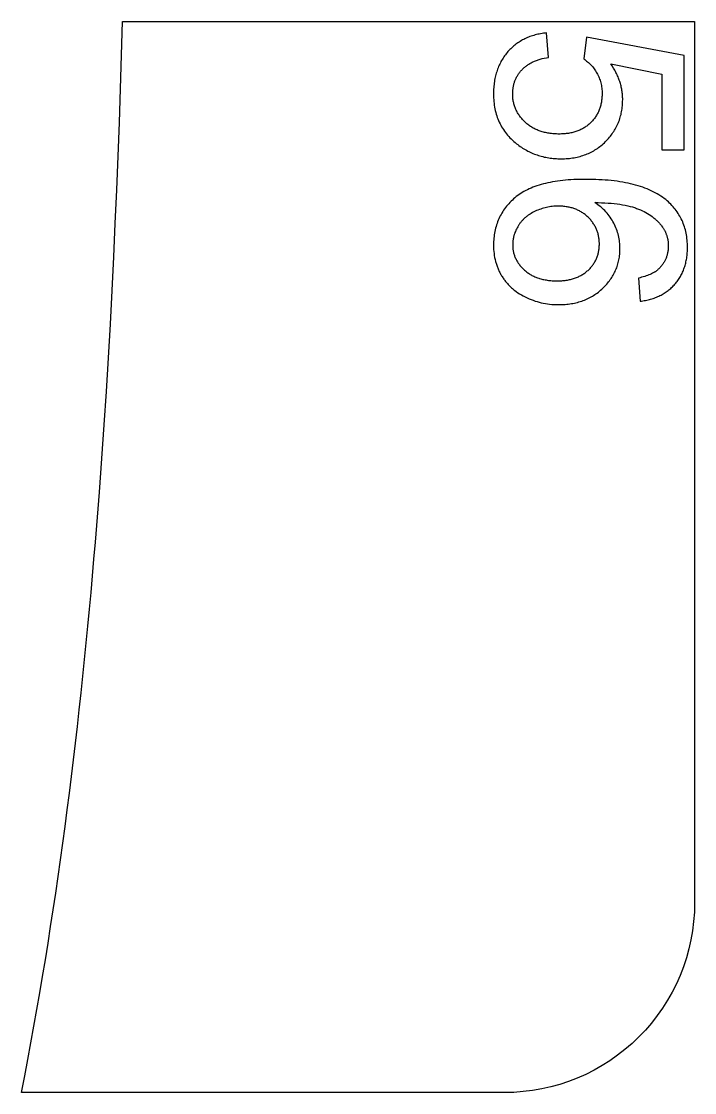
# Model space of a CAD drawing. Extents: x -16189 to 5251, y 3521 to 4024.
# Drawn here: x -11278.8 to -11101.7, y 3521.1 to 3803.1 of the extents above; entities that cross this region are included whole.
import ezdxf

# ---------------------------------------------------------------- set-up
doc = ezdxf.new("R2010")
doc.units = 0
doc.layers.add('LAYER_03', color=7, linetype='CONTINUOUS')

msp = doc.modelspace()

# ---------------------------------------------------------------- linework, layer by layer
at = {"layer": 'LAYER_03'}
for p, q in [((-11142.92, 3753.45), (-11143.28, 3753.3)), ((-11142.55, 3753.59), (-11142.92, 3753.45)), ((-11142.18, 3753.73), (-11142.55, 3753.59)), ((-11141.81, 3753.85), (-11142.18, 3753.73)), ((-11141.44, 3753.96), (-11141.81, 3753.85)), ((-11141.06, 3754.06), (-11141.44, 3753.96)), ((-11140.68, 3754.15), (-11141.06, 3754.06)), ((-11140.3, 3754.22), (-11140.68, 3754.15)), ((-11139.92, 3754.29), (-11140.3, 3754.22)), ((-11139.54, 3754.35), (-11139.92, 3754.29)), ((-11139.15, 3754.4), (-11139.54, 3754.35)), ((-11138.76, 3754.44), (-11139.15, 3754.4)), ((-11138.37, 3754.46), (-11138.76, 3754.44)), ((-11137.98, 3754.48), (-11138.37, 3754.46)), ((-11137.58, 3754.48), (-11137.98, 3754.48)), ((-11137.28, 3754.48), (-11137.58, 3754.48)), ((-11136.98, 3754.47), (-11137.28, 3754.48)), ((-11136.69, 3754.46), (-11136.98, 3754.47)), ((-11136.4, 3754.44), (-11136.69, 3754.46)), ((-11136.11, 3754.41), (-11136.4, 3754.44)), ((-11135.83, 3754.38), (-11136.11, 3754.41)), ((-11135.55, 3754.34), (-11135.83, 3754.38)), ((-11135.28, 3754.3), (-11135.55, 3754.34)), ((-11135.01, 3754.25), (-11135.28, 3754.3)), ((-11134.74, 3754.2), (-11135.01, 3754.25)), ((-11134.47, 3754.14), (-11134.74, 3754.2)), ((-11134.21, 3754.07), (-11134.47, 3754.14)), ((-11133.96, 3754), (-11134.21, 3754.07)), ((-11133.7, 3753.93), (-11133.96, 3754)), ((-11133.45, 3753.85), (-11133.7, 3753.93)), ((-11133.21, 3753.76), (-11133.45, 3753.85)), ((-11132.96, 3753.66), (-11133.21, 3753.76)), ((-11132.72, 3753.57), (-11132.96, 3753.66)), ((-11132.49, 3753.46), (-11132.72, 3753.57)), ((-11132.26, 3753.35), (-11132.49, 3753.46)), ((-11147.1, 3750.65), (-11147.22, 3750.51)), ((-11146.98, 3750.78), (-11147.1, 3750.65)), ((-11146.86, 3750.91), (-11146.98, 3750.78)), ((-11146.73, 3751.03), (-11146.86, 3750.91)), ((-11146.6, 3751.16), (-11146.73, 3751.03)), ((-11146.47, 3751.28), (-11146.6, 3751.16)), ((-11146.34, 3751.4), (-11146.47, 3751.28)), ((-11146.2, 3751.52), (-11146.34, 3751.4)), ((-11146.06, 3751.64), (-11146.2, 3751.52)), ((-11145.92, 3751.75), (-11146.06, 3751.64)), ((-11145.77, 3751.87), (-11145.92, 3751.75)), ((-11145.63, 3751.98), (-11145.77, 3751.87)), ((-11145.48, 3752.08), (-11145.63, 3751.98)), ((-11145.32, 3752.19), (-11145.48, 3752.08)), ((-11145.01, 3752.4), (-11145.32, 3752.19)), ((-11144.69, 3752.59), (-11145.01, 3752.4)), ((-11144.35, 3752.78), (-11144.69, 3752.59)), ((-11144, 3752.96), (-11144.35, 3752.78)), ((-11143.65, 3753.14), (-11144, 3752.96)), ((-11143.28, 3753.3), (-11143.65, 3753.14)), ((-11132.03, 3753.23), (-11132.26, 3753.35)), ((-11131.8, 3753.11), (-11132.03, 3753.23)), ((-11131.58, 3752.99), (-11131.8, 3753.11)), ((-11131.37, 3752.85), (-11131.58, 3752.99)), ((-11131.15, 3752.71), (-11131.37, 3752.85)), ((-11130.94, 3752.57), (-11131.15, 3752.71)), ((-11130.74, 3752.42), (-11130.94, 3752.57)), ((-11130.53, 3752.26), (-11130.74, 3752.42)), ((-11130.33, 3752.1), (-11130.53, 3752.26)), ((-11130.14, 3751.94), (-11130.33, 3752.1)), ((-11129.95, 3751.76), (-11130.14, 3751.94)), ((-11129.76, 3751.59), (-11129.95, 3751.76)), ((-11129.58, 3751.4), (-11129.76, 3751.59)), ((-11129.4, 3751.22), (-11129.58, 3751.4)), ((-11129.23, 3751.03), (-11129.4, 3751.22)), ((-11129.06, 3750.84), (-11129.23, 3751.03)), ((-11128.9, 3750.65), (-11129.06, 3750.84)), ((-11128.75, 3750.45), (-11128.9, 3750.65)), ((-11148.86, 3747.83), (-11148.99, 3747.52)), ((-11148.72, 3748.15), (-11148.86, 3747.83)), ((-11148.58, 3748.45), (-11148.72, 3748.15)), ((-11148.42, 3748.76), (-11148.58, 3748.45)), ((-11148.25, 3749.07), (-11148.42, 3748.76)), ((-11148.06, 3749.37), (-11148.25, 3749.07)), ((-11147.97, 3749.52), (-11148.06, 3749.37)), ((-11147.87, 3749.67), (-11147.97, 3749.52)), ((-11147.76, 3749.81), (-11147.87, 3749.67)), ((-11147.66, 3749.96), (-11147.76, 3749.81)), ((-11147.55, 3750.1), (-11147.66, 3749.96)), ((-11147.44, 3750.24), (-11147.55, 3750.1)), ((-11147.33, 3750.38), (-11147.44, 3750.24)), ((-11147.22, 3750.51), (-11147.33, 3750.38)), ((-11128.6, 3750.26), (-11128.75, 3750.45)), ((-11128.45, 3750.06), (-11128.6, 3750.26)), ((-11128.32, 3749.86), (-11128.45, 3750.06)), ((-11128.19, 3749.65), (-11128.32, 3749.86)), ((-11128.06, 3749.44), (-11128.19, 3749.65)), ((-11127.94, 3749.24), (-11128.06, 3749.44)), ((-11127.83, 3749.02), (-11127.94, 3749.24)), ((-11127.72, 3748.81), (-11127.83, 3749.02)), ((-11127.62, 3748.59), (-11127.72, 3748.81)), ((-11127.52, 3748.37), (-11127.62, 3748.59)), ((-11127.43, 3748.15), (-11127.52, 3748.37)), ((-11127.35, 3747.93), (-11127.43, 3748.15)), ((-11127.27, 3747.7), (-11127.35, 3747.93)), ((-11149.54, 3745.12), (-11149.55, 3744.95)), ((-11149.52, 3745.28), (-11149.54, 3745.12)), ((-11149.51, 3745.44), (-11149.52, 3745.28)), ((-11149.48, 3745.61), (-11149.51, 3745.44)), ((-11149.46, 3745.77), (-11149.48, 3745.61)), ((-11149.43, 3745.93), (-11149.46, 3745.77)), ((-11149.4, 3746.09), (-11149.43, 3745.93)), ((-11149.36, 3746.25), (-11149.4, 3746.09)), ((-11149.33, 3746.41), (-11149.36, 3746.25)), ((-11149.29, 3746.57), (-11149.33, 3746.41)), ((-11149.24, 3746.73), (-11149.29, 3746.57)), ((-11149.2, 3746.89), (-11149.24, 3746.73)), ((-11149.15, 3747.05), (-11149.2, 3746.89)), ((-11149.1, 3747.21), (-11149.15, 3747.05)), ((-11149.04, 3747.36), (-11149.1, 3747.21)), ((-11148.99, 3747.52), (-11149.04, 3747.36)), ((-11127.2, 3747.47), (-11127.27, 3747.7)), ((-11127.13, 3747.24), (-11127.2, 3747.47)), ((-11127.07, 3747.01), (-11127.13, 3747.24)), ((-11127.01, 3746.77), (-11127.07, 3747.01)), ((-11126.96, 3746.53), (-11127.01, 3746.77)), ((-11126.92, 3746.29), (-11126.96, 3746.53)), ((-11126.88, 3746.05), (-11126.92, 3746.29)), ((-11126.85, 3745.8), (-11126.88, 3746.05)), ((-11126.82, 3745.55), (-11126.85, 3745.8)), ((-11126.8, 3745.3), (-11126.82, 3745.55)), ((-11126.79, 3745.04), (-11126.8, 3745.3)), ((-11126.78, 3744.79), (-11126.79, 3745.04)), ((-11149.57, 3744.62), (-11149.58, 3744.46)), ((-11149.58, 3744.46), (-11149.58, 3744.29)), ((-11149.58, 3744.29), (-11149.58, 3744.05)), ((-11149.58, 3744.05), (-11149.57, 3743.81)), ((-11149.56, 3744.79), (-11149.57, 3744.62)), ((-11149.57, 3743.81), (-11149.55, 3743.57)), ((-11149.55, 3744.95), (-11149.56, 3744.79)), ((-11149.55, 3743.57), (-11149.53, 3743.34)), ((-11149.53, 3743.34), (-11149.5, 3743.1)), ((-11149.5, 3743.1), (-11149.47, 3742.87)), ((-11149.47, 3742.87), (-11149.43, 3742.64)), ((-11149.43, 3742.64), (-11149.38, 3742.42)), ((-11149.38, 3742.42), (-11149.33, 3742.19)), ((-11149.33, 3742.19), (-11149.27, 3741.97)), ((-11127.07, 3742.05), (-11127.01, 3742.29)), ((-11127.01, 3742.29), (-11126.96, 3742.52)), ((-11126.96, 3742.52), (-11126.92, 3742.76)), ((-11126.92, 3742.76), (-11126.88, 3743.01)), ((-11126.88, 3743.01), (-11126.85, 3743.25)), ((-11126.85, 3743.25), (-11126.82, 3743.5)), ((-11126.82, 3743.5), (-11126.8, 3743.76)), ((-11126.8, 3743.76), (-11126.79, 3744.01)), ((-11126.79, 3744.01), (-11126.78, 3744.27)), ((-11126.78, 3744.53), (-11126.78, 3744.79)), ((-11126.78, 3744.27), (-11126.78, 3744.53)), ((-11149.27, 3741.97), (-11149.21, 3741.75)), ((-11149.21, 3741.75), (-11149.14, 3741.53)), ((-11149.14, 3741.53), (-11149.06, 3741.31)), ((-11149.06, 3741.31), (-11148.98, 3741.1)), ((-11148.98, 3741.1), (-11148.89, 3740.89)), ((-11148.89, 3740.89), (-11148.79, 3740.68)), ((-11148.79, 3740.68), (-11148.69, 3740.47)), ((-11148.69, 3740.47), (-11148.59, 3740.27)), ((-11148.59, 3740.27), (-11148.47, 3740.06)), ((-11148.47, 3740.06), (-11148.35, 3739.86)), ((-11148.35, 3739.86), (-11148.23, 3739.66)), ((-11148.23, 3739.66), (-11148.1, 3739.46)), ((-11148.1, 3739.46), (-11147.96, 3739.27)), ((-11128.32, 3739.24), (-11128.19, 3739.44)), ((-11128.19, 3739.44), (-11128.06, 3739.64)), ((-11128.06, 3739.64), (-11127.94, 3739.85)), ((-11127.94, 3739.85), (-11127.83, 3740.06)), ((-11127.83, 3740.06), (-11127.72, 3740.27)), ((-11127.72, 3740.27), (-11127.62, 3740.48)), ((-11127.62, 3740.48), (-11127.52, 3740.7)), ((-11127.52, 3740.7), (-11127.43, 3740.91)), ((-11127.43, 3740.91), (-11127.35, 3741.14)), ((-11127.35, 3741.14), (-11127.27, 3741.36)), ((-11127.27, 3741.36), (-11127.2, 3741.59)), ((-11127.2, 3741.59), (-11127.13, 3741.82)), ((-11127.13, 3741.82), (-11127.07, 3742.05)), ((-11147.96, 3739.27), (-11147.81, 3739.08)), ((-11147.81, 3739.08), (-11147.66, 3738.89)), ((-11147.66, 3738.89), (-11147.51, 3738.7)), ((-11147.51, 3738.7), (-11147.35, 3738.51)), ((-11147.35, 3738.51), (-11147.18, 3738.33)), ((-11147.18, 3738.33), (-11147, 3738.14)), ((-11147, 3738.14), (-11146.82, 3737.96)), ((-11146.82, 3737.96), (-11146.64, 3737.79)), ((-11146.64, 3737.79), (-11146.44, 3737.61)), ((-11146.44, 3737.61), (-11146.24, 3737.44)), ((-11146.24, 3737.44), (-11146.04, 3737.27)), ((-11146.04, 3737.27), (-11145.83, 3737.11)), ((-11145.83, 3737.11), (-11145.62, 3736.96)), ((-11145.62, 3736.96), (-11145.41, 3736.81)), ((-11145.41, 3736.81), (-11145.19, 3736.66)), ((-11145.19, 3736.66), (-11144.96, 3736.52)), ((-11144.96, 3736.52), (-11144.73, 3736.39)), ((-11131.39, 3736.37), (-11131.17, 3736.5)), ((-11131.17, 3736.5), (-11130.95, 3736.64)), ((-11130.95, 3736.64), (-11130.74, 3736.78)), ((-11130.74, 3736.78), (-11130.54, 3736.93)), ((-11130.54, 3736.93), (-11130.34, 3737.08)), ((-11130.34, 3737.08), (-11130.14, 3737.24)), ((-11130.14, 3737.24), (-11129.95, 3737.41)), ((-11129.95, 3737.41), (-11129.76, 3737.58)), ((-11129.76, 3737.58), (-11129.58, 3737.75)), ((-11129.58, 3737.75), (-11129.4, 3737.93)), ((-11129.4, 3737.93), (-11129.23, 3738.11)), ((-11129.23, 3738.11), (-11129.06, 3738.29)), ((-11129.06, 3738.29), (-11128.9, 3738.47)), ((-11128.9, 3738.47), (-11128.75, 3738.66)), ((-11128.75, 3738.66), (-11128.6, 3738.85)), ((-11128.6, 3738.85), (-11128.45, 3739.05)), ((-11128.45, 3739.05), (-11128.32, 3739.24)), ((-11144.73, 3736.39), (-11144.5, 3736.26)), ((-11144.5, 3736.26), (-11144.26, 3736.14)), ((-11144.26, 3736.14), (-11144.02, 3736.02)), ((-11144.02, 3736.02), (-11143.77, 3735.91)), ((-11143.77, 3735.91), (-11143.52, 3735.8)), ((-11143.52, 3735.8), (-11143.27, 3735.7)), ((-11143.27, 3735.7), (-11143.01, 3735.61)), ((-11143.01, 3735.61), (-11142.74, 3735.52)), ((-11142.74, 3735.52), (-11142.48, 3735.43)), ((-11142.48, 3735.43), (-11142.2, 3735.35)), ((-11142.2, 3735.35), (-11141.93, 3735.28)), ((-11141.93, 3735.28), (-11141.64, 3735.21)), ((-11141.64, 3735.21), (-11141.36, 3735.15)), ((-11141.36, 3735.15), (-11141.07, 3735.09)), ((-11141.07, 3735.09), (-11140.77, 3735.04)), ((-11140.77, 3735.04), (-11140.47, 3734.99)), ((-11140.47, 3734.99), (-11140.17, 3734.95)), ((-11140.17, 3734.95), (-11139.86, 3734.91)), ((-11139.86, 3734.91), (-11139.55, 3734.88)), ((-11139.55, 3734.88), (-11139.23, 3734.86)), ((-11139.23, 3734.86), (-11138.91, 3734.84)), ((-11138.91, 3734.84), (-11138.59, 3734.83)), ((-11138.59, 3734.83), (-11137.92, 3734.82)), ((-11137.92, 3734.82), (-11137.28, 3734.83)), ((-11137.28, 3734.83), (-11136.97, 3734.84)), ((-11136.97, 3734.84), (-11136.66, 3734.86)), ((-11136.66, 3734.86), (-11136.36, 3734.88)), ((-11136.36, 3734.88), (-11136.06, 3734.91)), ((-11136.06, 3734.91), (-11135.76, 3734.95)), ((-11135.76, 3734.95), (-11135.47, 3734.99)), ((-11135.47, 3734.99), (-11135.18, 3735.03)), ((-11135.18, 3735.03), (-11134.9, 3735.09)), ((-11134.9, 3735.09), (-11134.62, 3735.14)), ((-11134.62, 3735.14), (-11134.35, 3735.2)), ((-11134.35, 3735.2), (-11134.08, 3735.27)), ((-11134.08, 3735.27), (-11133.81, 3735.34)), ((-11133.81, 3735.34), (-11133.55, 3735.42)), ((-11133.55, 3735.42), (-11133.29, 3735.51)), ((-11133.29, 3735.51), (-11133.04, 3735.6)), ((-11133.04, 3735.6), (-11132.79, 3735.69)), ((-11132.79, 3735.69), (-11132.54, 3735.79)), ((-11132.54, 3735.79), (-11132.3, 3735.89)), ((-11132.3, 3735.89), (-11132.07, 3736.01)), ((-11132.07, 3736.01), (-11131.84, 3736.12)), ((-11131.84, 3736.12), (-11131.61, 3736.24)), ((-11131.61, 3736.24), (-11131.39, 3736.37))]:
    msp.add_line(p, q, dxfattribs=at)
msp.add_lwpolyline([(-11151.73, 3521.11), (-11278.8, 3521.11), (-11277.94, 3525.48), (-11277.11, 3529.85), (-11276.3, 3534.21), (-11275.5, 3538.59), (-11274.73, 3542.96), (-11273.97, 3547.33), (-11273.23, 3551.71), (-11272.5, 3556.08), (-11271.8, 3560.46), (-11271.11, 3564.84), (-11270.44, 3569.23), (-11269.78, 3573.61), (-11269.14, 3577.99), (-11268.52, 3582.38), (-11267.91, 3586.77), (-11267.32, 3591.16), (-11266.74, 3595.55), (-11266.18, 3599.94), (-11265.63, 3604.34), (-11265.09, 3608.73), (-11264.57, 3613.13), (-11264.07, 3617.52), (-11263.58, 3621.92), (-11263.1, 3626.32), (-11262.63, 3630.73), (-11262.18, 3635.13), (-11261.74, 3639.53), (-11261.31, 3643.94), (-11260.89, 3648.34), (-11260.49, 3652.75), (-11260.09, 3657.16), (-11259.71, 3661.57), (-11259.34, 3665.98), (-11258.98, 3670.39), (-11258.63, 3674.8), (-11258.29, 3679.22), (-11257.64, 3688.05), (-11257.03, 3696.88), (-11256.45, 3705.72), (-11255.92, 3714.56), (-11255.41, 3723.4), (-11254.94, 3732.25), (-11254.51, 3741.1), (-11254.1, 3749.95), (-11253.72, 3758.8), (-11253.37, 3767.66), (-11253.04, 3776.52), (-11252.74, 3785.38), (-11252.46, 3794.25), (-11252.2, 3803.11), (-11101.73, 3803.11), (-11101.73, 3571.11, -0.414214)], format="xyb", close=True, dxfattribs=at)
for points in [[(-11140.68, 3800.09), (-11141.07, 3800.04), (-11141.46, 3799.99), (-11141.84, 3799.94), (-11142.22, 3799.87), (-11142.59, 3799.8), (-11142.96, 3799.73), (-11143.32, 3799.64), (-11143.68, 3799.55), (-11144.03, 3799.45), (-11144.38, 3799.34), (-11144.72, 3799.23), (-11145.06, 3799.11), (-11145.39, 3798.98), (-11145.72, 3798.84), (-11146.05, 3798.7), (-11146.37, 3798.55), (-11146.68, 3798.39), (-11146.99, 3798.23), (-11147.29, 3798.05), (-11147.59, 3797.87), (-11147.89, 3797.69), (-11148.18, 3797.49), (-11148.46, 3797.29), (-11148.74, 3797.09), (-11149.02, 3796.87), (-11149.29, 3796.65), (-11149.55, 3796.42), (-11149.81, 3796.18), (-11150.07, 3795.94), (-11150.32, 3795.69), (-11150.56, 3795.43), (-11150.81, 3795.16), (-11151.04, 3794.89), (-11151.27, 3794.61), (-11151.49, 3794.33), (-11151.7, 3794.04), (-11151.9, 3793.75), (-11152.1, 3793.46), (-11152.29, 3793.15), (-11152.48, 3792.85), (-11152.65, 3792.54), (-11152.82, 3792.22), (-11152.98, 3791.9), (-11153.13, 3791.57), (-11153.28, 3791.24), (-11153.41, 3790.91), (-11153.55, 3790.57), (-11153.67, 3790.22), (-11153.78, 3789.87), (-11153.89, 3789.52), (-11153.99, 3789.16), (-11154.09, 3788.79), (-11154.17, 3788.42), (-11154.25, 3788.05), (-11154.32, 3787.67), (-11154.38, 3787.28), (-11154.44, 3786.89), (-11154.49, 3786.5), (-11154.53, 3786.1), (-11154.56, 3785.7), (-11154.59, 3785.29), (-11154.61, 3784.87), (-11154.62, 3784.46), (-11154.62, 3784.03), (-11154.62, 3783.52), (-11154.6, 3783.01), (-11154.57, 3782.5), (-11154.53, 3782.01), (-11154.47, 3781.52), (-11154.41, 3781.04), (-11154.33, 3780.56), (-11154.24, 3780.09), (-11154.14, 3779.63), (-11154.03, 3779.18), (-11153.91, 3778.73), (-11153.77, 3778.29), (-11153.62, 3777.85), (-11153.46, 3777.43), (-11153.29, 3777.01), (-11153.11, 3776.59), (-11152.91, 3776.19), (-11152.7, 3775.79), (-11152.48, 3775.39), (-11152.25, 3775.01), (-11152.01, 3774.63), (-11151.75, 3774.26), (-11151.49, 3773.89), (-11151.21, 3773.53), (-11150.92, 3773.18), (-11150.62, 3772.84), (-11150.3, 3772.5), (-11149.98, 3772.17), (-11149.64, 3771.84), (-11149.29, 3771.52), (-11148.93, 3771.21), (-11148.56, 3770.91), (-11148.24, 3770.67), (-11147.93, 3770.43), (-11147.61, 3770.2), (-11147.29, 3769.98), (-11146.97, 3769.77), (-11146.64, 3769.57), (-11146.31, 3769.37), (-11145.97, 3769.18), (-11145.63, 3769), (-11145.29, 3768.83), (-11144.94, 3768.66), (-11144.59, 3768.5), (-11144.24, 3768.35), (-11143.88, 3768.21), (-11143.52, 3768.07), (-11143.15, 3767.95), (-11142.79, 3767.83), (-11142.41, 3767.71), (-11142.04, 3767.61), (-11141.66, 3767.51), (-11141.28, 3767.42), (-11140.89, 3767.34), (-11140.5, 3767.27), (-11140.11, 3767.2), (-11139.71, 3767.15), (-11139.31, 3767.1), (-11138.91, 3767.05), (-11138.5, 3767.02), (-11138.09, 3766.99), (-11137.67, 3766.97), (-11137.25, 3766.96), (-11136.83, 3766.96), (-11136.39, 3766.96), (-11135.95, 3766.97), (-11135.52, 3767), (-11135.09, 3767.03), (-11134.67, 3767.07), (-11134.25, 3767.11), (-11133.84, 3767.17), (-11133.43, 3767.24), (-11133.03, 3767.31), (-11132.63, 3767.4), (-11132.24, 3767.49), (-11131.85, 3767.59), (-11131.47, 3767.7), (-11131.09, 3767.82), (-11130.72, 3767.95), (-11130.36, 3768.08), (-11129.99, 3768.23), (-11129.64, 3768.38), (-11129.29, 3768.54), (-11128.94, 3768.71), (-11128.6, 3768.89), (-11128.26, 3769.08), (-11127.93, 3769.28), (-11127.6, 3769.49), (-11127.28, 3769.7), (-11126.97, 3769.93), (-11126.65, 3770.16), (-11126.35, 3770.4), (-11126.05, 3770.65), (-11125.75, 3770.91), (-11125.46, 3771.18), (-11125.17, 3771.46), (-11124.9, 3771.74), (-11124.63, 3772.03), (-11124.36, 3772.32), (-11124.11, 3772.61), (-11123.87, 3772.91), (-11123.63, 3773.21), (-11123.41, 3773.52), (-11123.19, 3773.83), (-11122.98, 3774.15), (-11122.78, 3774.47), (-11122.59, 3774.79), (-11122.41, 3775.12), (-11122.24, 3775.45), (-11122.08, 3775.78), (-11121.92, 3776.12), (-11121.77, 3776.47), (-11121.64, 3776.81), (-11121.51, 3777.16), (-11121.39, 3777.52), (-11121.28, 3777.88), (-11121.18, 3778.24), (-11121.08, 3778.61), (-11121, 3778.98), (-11120.92, 3779.35), (-11120.86, 3779.73), (-11120.8, 3780.12), (-11120.75, 3780.5), (-11120.71, 3780.89), (-11120.68, 3781.29), (-11120.66, 3781.69), (-11120.65, 3782.09), (-11120.64, 3782.5), (-11120.64, 3782.81), (-11120.65, 3783.11), (-11120.67, 3783.42), (-11120.69, 3783.73), (-11120.72, 3784.03), (-11120.75, 3784.34), (-11120.79, 3784.64), (-11120.84, 3784.94), (-11120.89, 3785.24), (-11120.95, 3785.54), (-11121.01, 3785.84), (-11121.08, 3786.14), (-11121.16, 3786.44), (-11121.24, 3786.74), (-11121.33, 3787.03), (-11121.43, 3787.33), (-11121.53, 3787.62), (-11121.63, 3787.92), (-11121.75, 3788.21), (-11121.87, 3788.5), (-11121.99, 3788.79), (-11122.12, 3789.08), (-11122.26, 3789.37), (-11122.41, 3789.66), (-11122.56, 3789.95), (-11122.71, 3790.24), (-11123.04, 3790.81), (-11123.4, 3791.38), (-11123.78, 3791.94), (-11110.35, 3789.25), (-11110.35, 3769.31), (-11104.49, 3769.31), (-11104.49, 3794.16), (-11130.15, 3798.99), (-11130.9, 3793.23), (-11130.64, 3793.06), (-11130.38, 3792.88), (-11130.12, 3792.69), (-11129.88, 3792.49), (-11129.64, 3792.28), (-11129.4, 3792.07), (-11129.17, 3791.85), (-11128.95, 3791.62), (-11128.74, 3791.38), (-11128.53, 3791.13), (-11128.33, 3790.88), (-11128.13, 3790.61), (-11127.94, 3790.34), (-11127.76, 3790.07), (-11127.58, 3789.78), (-11127.41, 3789.49), (-11127.24, 3789.19), (-11127.09, 3788.88), (-11126.95, 3788.57), (-11126.82, 3788.26), (-11126.7, 3787.94), (-11126.59, 3787.61), (-11126.49, 3787.29), (-11126.4, 3786.96), (-11126.32, 3786.62), (-11126.25, 3786.28), (-11126.19, 3785.93), (-11126.14, 3785.58), (-11126.11, 3785.23), (-11126.08, 3784.87), (-11126.07, 3784.5), (-11126.06, 3784.13), (-11126.06, 3783.84), (-11126.07, 3783.55), (-11126.09, 3783.26), (-11126.11, 3782.97), (-11126.13, 3782.69), (-11126.17, 3782.41), (-11126.21, 3782.13), (-11126.25, 3781.86), (-11126.3, 3781.59), (-11126.36, 3781.33), (-11126.42, 3781.07), (-11126.49, 3780.81), (-11126.56, 3780.56), (-11126.64, 3780.31), (-11126.73, 3780.06), (-11126.82, 3779.82), (-11126.92, 3779.58), (-11127.02, 3779.34), (-11127.13, 3779.11), (-11127.25, 3778.88), (-11127.37, 3778.66), (-11127.49, 3778.44), (-11127.63, 3778.22), (-11127.77, 3778), (-11127.91, 3777.79), (-11128.06, 3777.58), (-11128.22, 3777.38), (-11128.38, 3777.18), (-11128.55, 3776.98), (-11128.73, 3776.79), (-11128.91, 3776.6), (-11129.09, 3776.41), (-11129.29, 3776.23), (-11129.48, 3776.06), (-11129.68, 3775.89), (-11129.89, 3775.72), (-11130.1, 3775.57), (-11130.31, 3775.41), (-11130.53, 3775.27), (-11130.75, 3775.13), (-11130.98, 3774.99), (-11131.21, 3774.86), (-11131.44, 3774.74), (-11131.68, 3774.62), (-11131.92, 3774.51), (-11132.17, 3774.4), (-11132.42, 3774.3), (-11132.68, 3774.2), (-11132.94, 3774.11), (-11133.21, 3774.03), (-11133.48, 3773.95), (-11133.75, 3773.88), (-11134.03, 3773.82), (-11134.31, 3773.75), (-11134.6, 3773.7), (-11134.89, 3773.65), (-11135.19, 3773.61), (-11135.49, 3773.57), (-11135.79, 3773.54), (-11136.1, 3773.51), (-11136.41, 3773.49), (-11136.73, 3773.48), (-11137.05, 3773.47), (-11137.38, 3773.47), (-11137.72, 3773.47), (-11138.06, 3773.48), (-11138.39, 3773.49), (-11138.72, 3773.51), (-11139.05, 3773.54), (-11139.37, 3773.57), (-11139.69, 3773.61), (-11140, 3773.66), (-11140.31, 3773.71), (-11140.61, 3773.77), (-11140.91, 3773.83), (-11141.21, 3773.9), (-11141.5, 3773.97), (-11141.79, 3774.05), (-11142.07, 3774.14), (-11142.35, 3774.23), (-11142.63, 3774.33), (-11142.9, 3774.44), (-11143.16, 3774.55), (-11143.43, 3774.66), (-11143.68, 3774.79), (-11143.94, 3774.92), (-11144.19, 3775.05), (-11144.43, 3775.19), (-11144.67, 3775.34), (-11144.91, 3775.49), (-11145.14, 3775.65), (-11145.37, 3775.82), (-11145.59, 3775.99), (-11145.81, 3776.16), (-11146.03, 3776.35), (-11146.24, 3776.53), (-11146.44, 3776.73), (-11146.64, 3776.92), (-11146.83, 3777.12), (-11147.02, 3777.32), (-11147.2, 3777.53), (-11147.37, 3777.73), (-11147.54, 3777.94), (-11147.7, 3778.15), (-11147.85, 3778.37), (-11148, 3778.58), (-11148.14, 3778.8), (-11148.27, 3779.03), (-11148.4, 3779.25), (-11148.52, 3779.48), (-11148.64, 3779.71), (-11148.74, 3779.94), (-11148.84, 3780.18), (-11148.94, 3780.42), (-11149.03, 3780.66), (-11149.11, 3780.9), (-11149.18, 3781.15), (-11149.25, 3781.4), (-11149.31, 3781.65), (-11149.37, 3781.9), (-11149.42, 3782.16), (-11149.46, 3782.42), (-11149.5, 3782.68), (-11149.53, 3782.95), (-11149.55, 3783.21), (-11149.57, 3783.48), (-11149.57, 3783.76), (-11149.58, 3784.03), (-11149.58, 3784.26), (-11149.57, 3784.49), (-11149.56, 3784.71), (-11149.54, 3784.94), (-11149.52, 3785.16), (-11149.49, 3785.38), (-11149.46, 3785.59), (-11149.43, 3785.81), (-11149.39, 3786.02), (-11149.35, 3786.23), (-11149.3, 3786.44), (-11149.24, 3786.64), (-11149.19, 3786.85), (-11149.12, 3787.05), (-11149.06, 3787.25), (-11148.99, 3787.45), (-11148.91, 3787.64), (-11148.83, 3787.83), (-11148.74, 3788.03), (-11148.65, 3788.21), (-11148.56, 3788.4), (-11148.46, 3788.59), (-11148.35, 3788.77), (-11148.25, 3788.95), (-11148.13, 3789.13), (-11148.01, 3789.31), (-11147.89, 3789.48), (-11147.76, 3789.65), (-11147.63, 3789.82), (-11147.5, 3789.99), (-11147.36, 3790.16), (-11147.21, 3790.32), (-11147.06, 3790.48), (-11146.9, 3790.64), (-11146.74, 3790.79), (-11146.58, 3790.94), (-11146.41, 3791.09), (-11146.24, 3791.23), (-11146.06, 3791.37), (-11145.88, 3791.51), (-11145.69, 3791.64), (-11145.5, 3791.77), (-11145.3, 3791.89), (-11145.1, 3792.01), (-11144.9, 3792.13), (-11144.69, 3792.24), (-11144.48, 3792.35), (-11144.26, 3792.46), (-11144.03, 3792.56), (-11143.81, 3792.66), (-11143.57, 3792.75), (-11143.34, 3792.84), (-11143.09, 3792.93), (-11142.85, 3793.01), (-11142.6, 3793.09), (-11142.34, 3793.17), (-11142.08, 3793.24), (-11141.82, 3793.31), (-11141.28, 3793.44), (-11140.72, 3793.55), (-11140.14, 3793.64)], [(-11116.04, 3729.43), (-11115.68, 3729.48), (-11115.32, 3729.54), (-11114.97, 3729.6), (-11114.62, 3729.67), (-11114.28, 3729.74), (-11113.94, 3729.82), (-11113.61, 3729.9), (-11113.28, 3729.99), (-11112.96, 3730.09), (-11112.64, 3730.19), (-11112.33, 3730.3), (-11112.02, 3730.42), (-11111.72, 3730.54), (-11111.42, 3730.66), (-11111.13, 3730.8), (-11110.84, 3730.94), (-11110.56, 3731.08), (-11110.28, 3731.23), (-11110.01, 3731.39), (-11109.74, 3731.55), (-11109.48, 3731.71), (-11109.22, 3731.89), (-11108.97, 3732.07), (-11108.72, 3732.25), (-11108.47, 3732.44), (-11108.23, 3732.64), (-11108, 3732.84), (-11107.77, 3733.05), (-11107.55, 3733.27), (-11107.33, 3733.49), (-11107.12, 3733.71), (-11106.91, 3733.95), (-11106.7, 3734.18), (-11106.51, 3734.43), (-11106.32, 3734.67), (-11106.13, 3734.92), (-11105.95, 3735.18), (-11105.78, 3735.43), (-11105.62, 3735.7), (-11105.46, 3735.96), (-11105.31, 3736.23), (-11105.16, 3736.51), (-11105.02, 3736.79), (-11104.89, 3737.07), (-11104.77, 3737.36), (-11104.65, 3737.65), (-11104.53, 3737.95), (-11104.43, 3738.25), (-11104.33, 3738.55), (-11104.23, 3738.86), (-11104.15, 3739.17), (-11104.06, 3739.49), (-11103.99, 3739.81), (-11103.92, 3740.13), (-11103.86, 3740.46), (-11103.81, 3740.79), (-11103.76, 3741.13), (-11103.72, 3741.47), (-11103.68, 3741.82), (-11103.65, 3742.17), (-11103.63, 3742.52), (-11103.61, 3742.88), (-11103.6, 3743.24), (-11103.6, 3743.61), (-11103.61, 3744.1), (-11103.62, 3744.59), (-11103.65, 3745.06), (-11103.69, 3745.54), (-11103.74, 3746), (-11103.8, 3746.46), (-11103.87, 3746.91), (-11103.96, 3747.36), (-11104.05, 3747.8), (-11104.16, 3748.24), (-11104.28, 3748.66), (-11104.41, 3749.08), (-11104.54, 3749.5), (-11104.7, 3749.91), (-11104.86, 3750.31), (-11105.03, 3750.71), (-11105.22, 3751.1), (-11105.41, 3751.48), (-11105.62, 3751.86), (-11105.84, 3752.23), (-11106.07, 3752.59), (-11106.31, 3752.95), (-11106.56, 3753.3), (-11106.82, 3753.65), (-11107.09, 3753.99), (-11107.38, 3754.32), (-11107.68, 3754.65), (-11107.98, 3754.97), (-11108.3, 3755.28), (-11108.63, 3755.59), (-11108.97, 3755.89), (-11109.33, 3756.19), (-11109.74, 3756.52), (-11110.18, 3756.83), (-11110.63, 3757.14), (-11111.09, 3757.44), (-11111.57, 3757.73), (-11112.07, 3758.01), (-11112.58, 3758.27), (-11113.11, 3758.53), (-11113.65, 3758.77), (-11114.21, 3759.01), (-11114.78, 3759.23), (-11115.37, 3759.45), (-11115.98, 3759.65), (-11116.6, 3759.84), (-11117.23, 3760.03), (-11117.88, 3760.2), (-11118.55, 3760.36), (-11119.23, 3760.51), (-11119.92, 3760.65), (-11120.64, 3760.79), (-11121.36, 3760.91), (-11122.11, 3761.02), (-11122.87, 3761.11), (-11123.64, 3761.2), (-11124.43, 3761.28), (-11125.24, 3761.35), (-11126.06, 3761.41), (-11126.89, 3761.45), (-11127.74, 3761.49), (-11128.61, 3761.52), (-11129.49, 3761.53), (-11130.39, 3761.54), (-11131.98, 3761.52), (-11133.51, 3761.46), (-11134.26, 3761.42), (-11134.99, 3761.37), (-11135.71, 3761.31), (-11136.41, 3761.24), (-11137.1, 3761.15), (-11137.77, 3761.06), (-11138.43, 3760.97), (-11139.07, 3760.86), (-11139.71, 3760.74), (-11140.32, 3760.61), (-11140.93, 3760.47), (-11141.51, 3760.33), (-11142.09, 3760.17), (-11142.65, 3760.01), (-11143.19, 3759.83), (-11143.72, 3759.65), (-11144.24, 3759.45), (-11144.74, 3759.25), (-11145.23, 3759.04), (-11145.7, 3758.82), (-11146.16, 3758.58), (-11146.61, 3758.34), (-11147.04, 3758.09), (-11147.46, 3757.83), (-11147.86, 3757.56), (-11148.25, 3757.28), (-11148.62, 3757), (-11148.8, 3756.85), (-11148.98, 3756.7), (-11149.33, 3756.39), (-11149.66, 3756.08), (-11149.99, 3755.77), (-11150.3, 3755.44), (-11150.61, 3755.12), (-11150.9, 3754.78), (-11151.18, 3754.45), (-11151.45, 3754.1), (-11151.71, 3753.75), (-11151.96, 3753.4), (-11152.19, 3753.04), (-11152.42, 3752.67), (-11152.63, 3752.3), (-11152.84, 3751.92), (-11153.03, 3751.54), (-11153.21, 3751.15), (-11153.38, 3750.76), (-11153.54, 3750.36), (-11153.69, 3749.95), (-11153.83, 3749.54), (-11153.96, 3749.13), (-11154.07, 3748.71), (-11154.18, 3748.28), (-11154.27, 3747.85), (-11154.35, 3747.41), (-11154.42, 3746.97), (-11154.48, 3746.52), (-11154.53, 3746.06), (-11154.57, 3745.6), (-11154.6, 3745.14), (-11154.62, 3744.67), (-11154.62, 3744.19), (-11154.61, 3743.63), (-11154.59, 3743.08), (-11154.55, 3742.54), (-11154.49, 3742), (-11154.41, 3741.47), (-11154.32, 3740.95), (-11154.21, 3740.44), (-11154.09, 3739.93), (-11154.02, 3739.68), (-11153.94, 3739.43), (-11153.87, 3739.18), (-11153.78, 3738.94), (-11153.7, 3738.7), (-11153.61, 3738.45), (-11153.51, 3738.21), (-11153.41, 3737.98), (-11153.31, 3737.74), (-11153.2, 3737.51), (-11153.09, 3737.28), (-11152.98, 3737.05), (-11152.86, 3736.82), (-11152.74, 3736.59), (-11152.61, 3736.37), (-11152.48, 3736.15), (-11152.34, 3735.93), (-11152.2, 3735.71), (-11152.06, 3735.49), (-11151.91, 3735.28), (-11151.76, 3735.07), (-11151.6, 3734.87), (-11151.45, 3734.67), (-11151.28, 3734.47), (-11151.12, 3734.27), (-11150.95, 3734.08), (-11150.78, 3733.89), (-11150.6, 3733.7), (-11150.42, 3733.52), (-11150.23, 3733.33), (-11150.05, 3733.16), (-11149.86, 3732.98), (-11149.66, 3732.81), (-11149.46, 3732.64), (-11149.26, 3732.47), (-11149.05, 3732.31), (-11148.63, 3731.99), (-11148.19, 3731.68), (-11147.74, 3731.39), (-11147.27, 3731.1), (-11146.79, 3730.83), (-11146.29, 3730.57), (-11145.78, 3730.33), (-11145.27, 3730.1), (-11144.75, 3729.88), (-11144.23, 3729.69), (-11143.7, 3729.5), (-11143.17, 3729.34), (-11142.63, 3729.19), (-11142.08, 3729.05), (-11141.54, 3728.93), (-11140.98, 3728.83), (-11140.42, 3728.74), (-11139.86, 3728.67), (-11139.29, 3728.62), (-11138.71, 3728.58), (-11138.13, 3728.55), (-11137.55, 3728.55), (-11137.1, 3728.55), (-11136.66, 3728.56), (-11136.23, 3728.58), (-11135.8, 3728.61), (-11135.37, 3728.65), (-11134.96, 3728.7), (-11134.54, 3728.75), (-11134.13, 3728.81), (-11133.73, 3728.89), (-11133.33, 3728.97), (-11132.94, 3729.05), (-11132.55, 3729.15), (-11132.17, 3729.26), (-11131.79, 3729.37), (-11131.42, 3729.49), (-11131.05, 3729.62), (-11130.69, 3729.76), (-11130.33, 3729.91), (-11129.98, 3730.07), (-11129.63, 3730.23), (-11129.29, 3730.4), (-11128.95, 3730.58), (-11128.62, 3730.77), (-11128.3, 3730.97), (-11127.98, 3731.18), (-11127.66, 3731.39), (-11127.35, 3731.61), (-11127.04, 3731.85), (-11126.74, 3732.09), (-11126.45, 3732.33), (-11126.16, 3732.59), (-11125.87, 3732.86), (-11125.6, 3733.13), (-11125.33, 3733.4), (-11125.07, 3733.68), (-11124.81, 3733.96), (-11124.57, 3734.25), (-11124.34, 3734.54), (-11124.11, 3734.83), (-11123.9, 3735.13), (-11123.69, 3735.43), (-11123.49, 3735.73), (-11123.3, 3736.04), (-11123.12, 3736.35), (-11122.95, 3736.66), (-11122.79, 3736.98), (-11122.63, 3737.3), (-11122.49, 3737.62), (-11122.35, 3737.95), (-11122.22, 3738.28), (-11122.1, 3738.62), (-11121.99, 3738.96), (-11121.89, 3739.3), (-11121.8, 3739.65), (-11121.71, 3740), (-11121.64, 3740.35), (-11121.57, 3740.71), (-11121.52, 3741.07), (-11121.47, 3741.43), (-11121.43, 3741.8), (-11121.4, 3742.17), (-11121.37, 3742.54), (-11121.36, 3742.92), (-11121.36, 3743.3), (-11121.36, 3743.74), (-11121.38, 3744.18), (-11121.41, 3744.61), (-11121.46, 3745.04), (-11121.52, 3745.47), (-11121.59, 3745.89), (-11121.67, 3746.32), (-11121.77, 3746.74), (-11121.87, 3747.16), (-11122, 3747.57), (-11122.13, 3747.99), (-11122.28, 3748.4), (-11122.44, 3748.81), (-11122.61, 3749.21), (-11122.8, 3749.62), (-11122.99, 3750.02), (-11123.2, 3750.41), (-11123.43, 3750.8), (-11123.67, 3751.18), (-11123.92, 3751.56), (-11124.19, 3751.92), (-11124.46, 3752.28), (-11124.76, 3752.63), (-11125.06, 3752.97), (-11125.38, 3753.31), (-11125.72, 3753.64), (-11126.06, 3753.96), (-11126.42, 3754.27), (-11126.8, 3754.57), (-11127.19, 3754.87), (-11127.59, 3755.16), (-11128, 3755.44), (-11127.08, 3755.42), (-11126.18, 3755.39), (-11125.31, 3755.35), (-11124.47, 3755.3), (-11123.65, 3755.24), (-11122.86, 3755.16), (-11122.1, 3755.07), (-11121.37, 3754.97), (-11120.66, 3754.85), (-11119.98, 3754.73), (-11119.32, 3754.59), (-11118.69, 3754.43), (-11118.09, 3754.27), (-11117.52, 3754.09), (-11117.24, 3754), (-11116.97, 3753.9), (-11116.71, 3753.8), (-11116.45, 3753.7), (-11115.95, 3753.48), (-11115.47, 3753.26), (-11115, 3753.03), (-11114.54, 3752.79), (-11114.1, 3752.53), (-11113.68, 3752.27), (-11113.27, 3752), (-11112.88, 3751.72), (-11112.69, 3751.58), (-11112.5, 3751.43), (-11112.32, 3751.28), (-11112.14, 3751.13), (-11111.96, 3750.98), (-11111.79, 3750.82), (-11111.62, 3750.66), (-11111.46, 3750.5), (-11111.3, 3750.34), (-11111.14, 3750.17), (-11110.99, 3750.01), (-11110.84, 3749.84), (-11110.69, 3749.66), (-11110.55, 3749.49), (-11110.41, 3749.31), (-11110.18, 3748.99), (-11110.08, 3748.85), (-11109.99, 3748.71), (-11109.9, 3748.57), (-11109.81, 3748.42), (-11109.72, 3748.28), (-11109.64, 3748.13), (-11109.56, 3747.98), (-11109.49, 3747.83), (-11109.42, 3747.68), (-11109.35, 3747.52), (-11109.28, 3747.37), (-11109.22, 3747.21), (-11109.16, 3747.06), (-11109.11, 3746.9), (-11109.05, 3746.74), (-11109, 3746.58), (-11108.96, 3746.41), (-11108.91, 3746.25), (-11108.87, 3746.08), (-11108.84, 3745.92), (-11108.8, 3745.75), (-11108.77, 3745.58), (-11108.75, 3745.41), (-11108.72, 3745.23), (-11108.7, 3745.06), (-11108.68, 3744.88), (-11108.67, 3744.71), (-11108.66, 3744.53), (-11108.65, 3744.35), (-11108.65, 3744.17), (-11108.64, 3743.98), (-11108.65, 3743.76), (-11108.65, 3743.53), (-11108.67, 3743.31), (-11108.69, 3743.09), (-11108.71, 3742.87), (-11108.74, 3742.66), (-11108.77, 3742.44), (-11108.81, 3742.23), (-11108.85, 3742.03), (-11108.9, 3741.82), (-11108.95, 3741.61), (-11109.01, 3741.41), (-11109.08, 3741.21), (-11109.15, 3741.02), (-11109.22, 3740.82), (-11109.3, 3740.63), (-11109.38, 3740.44), (-11109.47, 3740.25), (-11109.57, 3740.06), (-11109.67, 3739.88), (-11109.77, 3739.7), (-11109.88, 3739.52), (-11110, 3739.34), (-11110.12, 3739.17), (-11110.25, 3738.99), (-11110.38, 3738.82), (-11110.51, 3738.66), (-11110.65, 3738.49), (-11110.8, 3738.33), (-11110.95, 3738.17), (-11111.11, 3738.01), (-11111.27, 3737.85), (-11111.37, 3737.76), (-11111.48, 3737.67), (-11111.59, 3737.57), (-11111.71, 3737.49), (-11111.83, 3737.4), (-11111.95, 3737.31), (-11112.08, 3737.23), (-11112.21, 3737.14), (-11112.35, 3737.06), (-11112.48, 3736.98), (-11112.63, 3736.9), (-11112.77, 3736.82), (-11113.08, 3736.67), (-11113.4, 3736.52), (-11113.73, 3736.38), (-11114.09, 3736.24), (-11114.45, 3736.11), (-11114.83, 3735.98), (-11115.23, 3735.86), (-11115.65, 3735.75), (-11116.07, 3735.64), (-11116.52, 3735.53)]]:
    msp.add_lwpolyline(points, close=True, dxfattribs=at)

doc.saveas('drawing.dxf')
